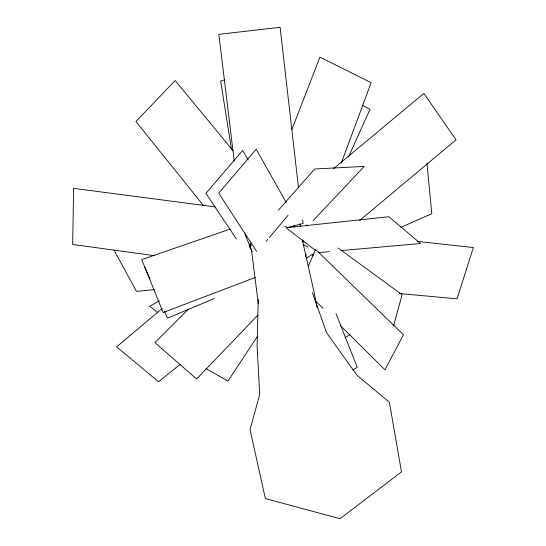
<?xml version="1.0" encoding="UTF-8"?>
<svg xmlns="http://www.w3.org/2000/svg" width="546" height="546" viewBox="0 0 546 546"><rect width="100%" height="100%" fill="white"/><g stroke="black" fill="none" stroke-linecap="round" stroke-linejoin="round"><path stroke-width="0.82" d="M258.224 299.413L257.105 346.225L259.719 394.369L250.048 429.634L265.376 498.594L340.035 518.7L401.487 471.88L389.38 402.238L356.927 375.238L326.481 332.562L312.408 292.615M249.795 246.997L250.02 243.687M303.112 242.301L303.426 240.643M305.576 256.497L306.217 254.081M393.557 325.942L402.115 294.69L338.104 248.007M341.284 163.056L371.15 82.651L319.922 57.146L291.926 129.422M308.353 266.23L315.568 249.42L403.453 334.746L384.985 369.819L340.404 325.621M348.375 157.262L370.017 109.296L362.551 105.296M257.439 336.35L227.921 381.135L205.903 368.523M266.189 241.325L267.793 239.407M269.403 237.496L288.09 215.288M249.399 245.318L251.03 243.386M278.426 210.19L314.708 168.987L364.23 166.407L313.035 220.802M257.889 315.144L196.594 378.992L154.921 342.629L188.527 309.009M249.624 246.737L251.522 245.024M162.121 308.545L116.646 346.874L158.565 381.804L180.419 364.162M359.568 220.577L456.033 139.81L423.86 93.427L333.524 168.666M306.19 258.388L312.496 254.17L313.124 255.753M344.949 337.769L349.959 334.609M352.887 369.874L357.268 367.301L335.974 313.506M159.412 300.921L149.74 306.19L157.569 312.551M400.75 227.395L431.811 213.698L426.952 163.213M214.51 298.444L167.547 318.134L164.442 311.213M255.241 277.484L163.158 312.53L141.714 259.596L230.132 229.102M224.693 79.832L220.625 80.992L231.497 149.208M287.517 227.552L303.173 223.45L302.58 220.106M154.286 289.633L136.486 291.4L113.896 249.918M318.373 252.614L329.347 251.638M341.168 250.58L420.522 243.509L388.943 216.742L286.036 227.723L315.718 250.566M284.698 226.331L286.384 226.208M399.611 293.543L457.077 298.853L473.348 247.543L417.526 241.441M215.144 206.886L73.635 188.343L72.652 244.451L154.573 255.685M303.433 244.697L307.876 247.01M306.436 224.911L307.814 225.914M315.103 300.539L322.932 308.306M233.142 150.778L175.157 80.562L135.934 121.512L203.672 205.794M293.796 225.819L294.826 227.15M236.507 239.141L205.924 193.352L242.663 150.478L248.212 160.005M256.606 251.447L218.7 193.134L256.21 149.256L286.275 202.6M249.925 246.819L251.658 250.682M144.792 267.349L149.959 278.89M244.861 233.79L252.122 251.699M302.416 240.329L314.243 292.806L317.062 307.494M299.925 223.819L300.266 226.317M251.488 250.143L258.319 303.829M234.207 160.886L218.857 34.35L280.112 27.3L298.437 187.285"/></g></svg>
